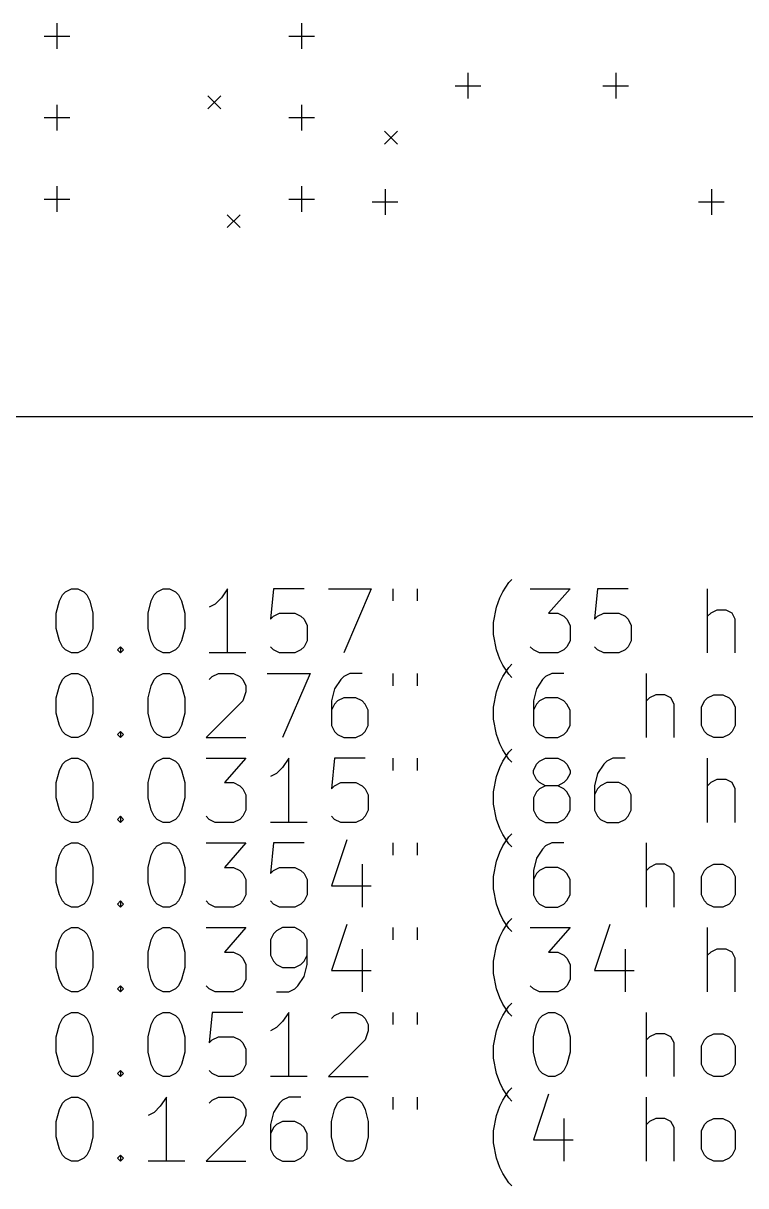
# Model space of a CAD drawing. Extents: x 97.8 to 188.5, y -142 to -67.4.
# Drawn here: x 120.35 to 142.85, y -141.96 to -105.73 of the extents above; entities that cross this region are included whole.
import ezdxf

# ---------------------------------------------------------------- set-up
doc = ezdxf.new("R2010")
doc.units = 0
doc.layers.add('BLACK', color=7, linetype='CONTINUOUS')

msp = doc.modelspace()

# ---------------------------------------------------------------- linework, layer by layer
at = {"layer": 'BLACK', "linetype": 'CONTINUOUS'}
for p, q in [((121.4, -105.735), (121.4, -106.535)), ((129.02, -105.735), (129.02, -106.535)), ((121, -106.135), (121.8, -106.135)), ((128.62, -106.135), (129.42, -106.135)), ((134.2, -107.28), (134.2, -108.08)), ((138.8, -107.28), (138.8, -108.08)), ((133.8, -107.68), (134.6, -107.68)), ((138.4, -107.68), (139.2, -107.68)), ((121.4, -108.275), (121.4, -109.075)), ((126.1, -108), (126.5, -108.4)), ((126.5, -108), (126.1, -108.4)), ((129.02, -108.275), (129.02, -109.075)), ((121, -108.675), (121.8, -108.675)), ((128.62, -108.675), (129.42, -108.675)), ((131.6, -109.1), (132, -109.5)), ((132, -109.1), (131.6, -109.5)), ((121.4, -110.815), (121.4, -111.615)), ((129.02, -110.815), (129.02, -111.615)), ((131.62, -110.9), (131.62, -111.7)), ((141.78, -110.9), (141.78, -111.7)), ((121, -111.215), (121.8, -111.215)), ((128.62, -111.215), (129.42, -111.215)), ((131.22, -111.3), (132.02, -111.3)), ((141.38, -111.3), (142.18, -111.3)), ((126.7, -111.7), (127.1, -112.1)), ((127.1, -111.7), (126.7, -112.1)), ((185.5, -118), (102.9, -118)), ((135.474, -123.164), (135.569, -123.069)), ((121.569, -123.545), (121.664, -123.45)), ((121.664, -123.45), (121.855, -123.355)), ((121.855, -123.355), (122.045, -123.355)), ((122.045, -123.355), (122.236, -123.45)), ((122.236, -123.45), (122.331, -123.545)), ((124.426, -123.545), (124.521, -123.45)), ((124.521, -123.45), (124.712, -123.355)), ((124.712, -123.355), (124.902, -123.355)), ((124.902, -123.355), (125.093, -123.45)), ((125.093, -123.45), (125.188, -123.545)), ((126.712, -123.355), (126.521, -123.64)), ((126.712, -125.355), (126.712, -123.355)), ((128.14, -123.355), (128.045, -124.307)), ((129.093, -123.355), (128.14, -123.355)), ((129.855, -123.355), (131.188, -123.355)), ((131.188, -123.355), (130.331, -125.355)), ((131.855, -123.355), (131.855, -123.736)), ((132.617, -123.355), (132.617, -123.736)), ((135.188, -123.64), (135.283, -123.45)), ((135.283, -123.45), (135.474, -123.164)), ((136.14, -123.355), (137.379, -123.355)), ((137.379, -123.355), (136.712, -124.117)), ((138.236, -123.355), (138.14, -124.307)), ((139.188, -123.355), (138.236, -123.355)), ((141.664, -125.355), (141.664, -123.355)), ((121.379, -124.117), (121.474, -123.736)), ((121.474, -123.736), (121.569, -123.545)), ((122.331, -123.545), (122.426, -123.736)), ((122.426, -123.736), (122.521, -124.117)), ((124.236, -124.117), (124.331, -123.736)), ((124.331, -123.736), (124.426, -123.545)), ((125.188, -123.545), (125.283, -123.736)), ((125.283, -123.736), (125.379, -124.117)), ((126.331, -123.831), (126.14, -123.926)), ((126.521, -123.64), (126.331, -123.831)), ((135.093, -123.926), (135.188, -123.64)), ((121.379, -124.593), (121.379, -124.117)), ((122.521, -124.117), (122.521, -124.593)), ((124.236, -124.593), (124.236, -124.117)), ((125.379, -124.117), (125.379, -124.593)), ((128.045, -124.307), (128.14, -124.212)), ((128.14, -124.212), (128.331, -124.117)), ((128.331, -124.117), (128.807, -124.117)), ((128.807, -124.117), (128.998, -124.212)), ((128.998, -124.212), (129.093, -124.307)), ((134.998, -124.402), (135.093, -123.926)), ((136.712, -124.117), (136.998, -124.117)), ((136.998, -124.117), (137.188, -124.212)), ((137.188, -124.212), (137.283, -124.307)), ((138.14, -124.307), (138.236, -124.212)), ((138.236, -124.212), (138.426, -124.117)), ((138.426, -124.117), (138.902, -124.117)), ((138.902, -124.117), (139.093, -124.212)), ((139.093, -124.212), (139.188, -124.307)), ((141.76, -124.117), (141.664, -124.212)), ((141.95, -124.021), (141.76, -124.117)), ((142.236, -124.021), (141.95, -124.021)), ((142.426, -124.117), (142.236, -124.021)), ((142.521, -124.307), (142.426, -124.117)), ((121.474, -124.974), (121.379, -124.593)), ((122.521, -124.593), (122.426, -124.974)), ((124.331, -124.974), (124.236, -124.593)), ((125.379, -124.593), (125.283, -124.974)), ((129.093, -124.307), (129.188, -124.498)), ((129.188, -124.498), (129.188, -124.974)), ((134.998, -124.783), (134.998, -124.402)), ((137.283, -124.307), (137.379, -124.498)), ((137.379, -124.498), (137.379, -124.974)), ((139.188, -124.307), (139.283, -124.498)), ((139.283, -124.498), (139.283, -124.974)), ((142.521, -125.355), (142.521, -124.307)), ((135.093, -125.26), (134.998, -124.783)), ((121.569, -125.164), (121.474, -124.974)), ((121.664, -125.26), (121.569, -125.164)), ((121.855, -125.355), (121.664, -125.26)), ((122.236, -125.26), (122.045, -125.355)), ((122.331, -125.164), (122.236, -125.26)), ((122.426, -124.974), (122.331, -125.164)), ((123.283, -125.26), (123.379, -125.164)), ((123.379, -125.355), (123.283, -125.26)), ((123.379, -125.164), (123.474, -125.26)), ((123.379, -125.164), (123.379, -125.355)), ((123.474, -125.26), (123.379, -125.355)), ((124.426, -125.164), (124.331, -124.974)), ((124.521, -125.26), (124.426, -125.164)), ((124.712, -125.355), (124.521, -125.26)), ((125.093, -125.26), (124.902, -125.355)), ((125.188, -125.164), (125.093, -125.26)), ((125.283, -124.974), (125.188, -125.164)), ((128.14, -125.26), (128.045, -125.164)), ((128.331, -125.355), (128.14, -125.26)), ((128.998, -125.26), (128.807, -125.355)), ((129.093, -125.164), (128.998, -125.26)), ((129.188, -124.974), (129.093, -125.164)), ((135.188, -125.545), (135.093, -125.26)), ((136.236, -125.26), (136.14, -125.164)), ((136.426, -125.355), (136.236, -125.26)), ((137.188, -125.26), (136.998, -125.355)), ((137.283, -125.164), (137.188, -125.26)), ((137.379, -124.974), (137.283, -125.164)), ((138.236, -125.26), (138.14, -125.164)), ((138.426, -125.355), (138.236, -125.26)), ((139.093, -125.26), (138.902, -125.355)), ((139.188, -125.164), (139.093, -125.26)), ((139.283, -124.974), (139.188, -125.164)), ((122.045, -125.355), (121.855, -125.355)), ((124.902, -125.355), (124.712, -125.355)), ((127.283, -125.355), (126.14, -125.355)), ((128.807, -125.355), (128.331, -125.355)), ((135.283, -125.736), (135.188, -125.545)), ((136.998, -125.355), (136.426, -125.355)), ((138.902, -125.355), (138.426, -125.355)), ((121.664, -126.09), (121.855, -125.995)), ((121.855, -125.995), (122.045, -125.995)), ((122.045, -125.995), (122.236, -126.09)), ((124.521, -126.09), (124.712, -125.995)), ((124.712, -125.995), (124.902, -125.995)), ((124.902, -125.995), (125.093, -126.09)), ((126.236, -126.09), (126.426, -125.995)), ((126.426, -125.995), (126.902, -125.995)), ((126.902, -125.995), (127.093, -126.09)), ((127.95, -125.995), (129.283, -125.995)), ((129.283, -125.995), (128.426, -127.995)), ((130.521, -125.995), (130.331, -126.09)), ((130.902, -125.995), (130.521, -125.995)), ((131.855, -125.995), (131.855, -126.376)), ((132.617, -125.995), (132.617, -126.376)), ((135.474, -126.021), (135.283, -125.736)), ((135.283, -126.09), (135.474, -125.804)), ((135.474, -125.804), (135.569, -125.709)), ((135.569, -126.117), (135.474, -126.021)), ((136.807, -125.995), (136.617, -126.09)), ((137.188, -125.995), (136.807, -125.995)), ((139.76, -127.995), (139.76, -125.995)), ((121.379, -126.757), (121.474, -126.376)), ((121.474, -126.376), (121.569, -126.185)), ((121.569, -126.185), (121.664, -126.09)), ((122.236, -126.09), (122.331, -126.185)), ((122.331, -126.185), (122.426, -126.376)), ((122.426, -126.376), (122.521, -126.757)), ((124.236, -126.757), (124.331, -126.376)), ((124.331, -126.376), (124.426, -126.185)), ((124.426, -126.185), (124.521, -126.09)), ((125.093, -126.09), (125.188, -126.185)), ((125.188, -126.185), (125.283, -126.376)), ((125.283, -126.376), (125.379, -126.757)), ((126.14, -126.185), (126.236, -126.09)), ((127.093, -126.09), (127.188, -126.185)), ((127.188, -126.185), (127.283, -126.376)), ((127.283, -126.376), (127.283, -126.566)), ((130.236, -126.185), (130.045, -126.471)), ((130.331, -126.09), (130.236, -126.185)), ((135.093, -126.566), (135.188, -126.28)), ((135.188, -126.28), (135.283, -126.09)), ((136.521, -126.185), (136.331, -126.471)), ((136.617, -126.09), (136.521, -126.185)), ((121.379, -127.233), (121.379, -126.757)), ((122.521, -126.757), (122.521, -127.233)), ((124.236, -127.233), (124.236, -126.757)), ((125.379, -126.757), (125.379, -127.233)), ((127.283, -126.566), (127.188, -126.852)), ((130.045, -126.471), (129.95, -126.852)), ((130.331, -126.757), (130.14, -126.852)), ((130.712, -126.757), (130.331, -126.757)), ((130.902, -126.852), (130.712, -126.757)), ((134.998, -127.042), (135.093, -126.566)), ((136.331, -126.471), (136.236, -126.852)), ((136.617, -126.757), (136.426, -126.852)), ((136.998, -126.757), (136.617, -126.757)), ((137.188, -126.852), (136.998, -126.757)), ((139.855, -126.757), (139.76, -126.852)), ((140.045, -126.661), (139.855, -126.757)), ((140.331, -126.661), (140.045, -126.661)), ((140.521, -126.757), (140.331, -126.661)), ((140.617, -126.947), (140.521, -126.757)), ((141.569, -126.852), (141.664, -126.757)), ((141.664, -126.757), (141.855, -126.661)), ((141.855, -126.661), (142.14, -126.661)), ((142.14, -126.661), (142.331, -126.757)), ((142.331, -126.757), (142.426, -126.852)), ((127.188, -126.852), (126.045, -127.995)), ((129.95, -126.852), (129.95, -127.614)), ((130.045, -126.947), (129.95, -127.138)), ((130.14, -126.852), (130.045, -126.947)), ((130.998, -126.947), (130.902, -126.852)), ((131.093, -127.138), (130.998, -126.947)), ((131.093, -127.614), (131.093, -127.138)), ((134.998, -127.423), (134.998, -127.042)), ((136.236, -126.852), (136.236, -127.614)), ((136.331, -126.947), (136.236, -127.138)), ((136.426, -126.852), (136.331, -126.947)), ((137.283, -126.947), (137.188, -126.852)), ((137.379, -127.138), (137.283, -126.947)), ((137.379, -127.614), (137.379, -127.138)), ((140.617, -127.995), (140.617, -126.947)), ((141.474, -127.042), (141.569, -126.852)), ((141.474, -127.614), (141.474, -127.042)), ((142.426, -126.852), (142.521, -127.042)), ((142.521, -127.042), (142.521, -127.614)), ((121.474, -127.614), (121.379, -127.233)), ((122.521, -127.233), (122.426, -127.614)), ((124.331, -127.614), (124.236, -127.233)), ((125.379, -127.233), (125.283, -127.614)), ((135.093, -127.9), (134.998, -127.423)), ((121.569, -127.804), (121.474, -127.614)), ((121.664, -127.9), (121.569, -127.804)), ((122.331, -127.804), (122.236, -127.9)), ((122.426, -127.614), (122.331, -127.804)), ((123.283, -127.9), (123.379, -127.804)), ((123.379, -127.804), (123.474, -127.9)), ((123.379, -127.804), (123.379, -127.995)), ((124.426, -127.804), (124.331, -127.614)), ((124.521, -127.9), (124.426, -127.804)), ((125.188, -127.804), (125.093, -127.9)), ((125.283, -127.614), (125.188, -127.804)), ((129.95, -127.614), (130.045, -127.804)), ((130.045, -127.804), (130.14, -127.9)), ((130.902, -127.9), (130.998, -127.804)), ((130.998, -127.804), (131.093, -127.614)), ((136.236, -127.614), (136.331, -127.804)), ((136.331, -127.804), (136.426, -127.9)), ((137.188, -127.9), (137.283, -127.804)), ((137.283, -127.804), (137.379, -127.614)), ((141.569, -127.804), (141.474, -127.614)), ((141.664, -127.9), (141.569, -127.804)), ((142.426, -127.804), (142.331, -127.9)), ((142.521, -127.614), (142.426, -127.804)), ((121.855, -127.995), (121.664, -127.9)), ((122.045, -127.995), (121.855, -127.995)), ((122.236, -127.9), (122.045, -127.995)), ((123.379, -127.995), (123.283, -127.9)), ((123.474, -127.9), (123.379, -127.995)), ((124.712, -127.995), (124.521, -127.9)), ((124.902, -127.995), (124.712, -127.995)), ((125.093, -127.9), (124.902, -127.995)), ((126.045, -127.995), (127.283, -127.995)), ((130.14, -127.9), (130.331, -127.995)), ((130.331, -127.995), (130.712, -127.995)), ((130.712, -127.995), (130.902, -127.9)), ((135.188, -128.185), (135.093, -127.9)), ((135.283, -128.376), (135.188, -128.185)), ((136.426, -127.9), (136.617, -127.995)), ((136.617, -127.995), (136.998, -127.995)), ((136.998, -127.995), (137.188, -127.9)), ((141.855, -127.995), (141.664, -127.9)), ((142.14, -127.995), (141.855, -127.995)), ((142.331, -127.9), (142.14, -127.995)), ((135.474, -128.661), (135.283, -128.376)), ((135.283, -128.73), (135.474, -128.444)), ((135.474, -128.444), (135.569, -128.349)), ((121.474, -129.016), (121.569, -128.825)), ((121.569, -128.825), (121.664, -128.73)), ((121.664, -128.73), (121.855, -128.635)), ((121.855, -128.635), (122.045, -128.635)), ((122.045, -128.635), (122.236, -128.73)), ((122.236, -128.73), (122.331, -128.825)), ((122.331, -128.825), (122.426, -129.016)), ((124.331, -129.016), (124.426, -128.825)), ((124.426, -128.825), (124.521, -128.73)), ((124.521, -128.73), (124.712, -128.635)), ((124.712, -128.635), (124.902, -128.635)), ((124.902, -128.635), (125.093, -128.73)), ((125.093, -128.73), (125.188, -128.825)), ((125.188, -128.825), (125.283, -129.016)), ((126.045, -128.635), (127.283, -128.635)), ((127.283, -128.635), (126.617, -129.397)), ((128.426, -128.92), (128.236, -129.111)), ((128.617, -128.635), (128.426, -128.92)), ((128.617, -130.635), (128.617, -128.635)), ((130.045, -128.635), (129.95, -129.587)), ((130.998, -128.635), (130.045, -128.635)), ((131.855, -128.635), (131.855, -129.016)), ((132.617, -128.635), (132.617, -129.016)), ((135.093, -129.206), (135.188, -128.92)), ((135.188, -128.92), (135.283, -128.73)), ((135.569, -128.757), (135.474, -128.661)), ((136.236, -129.016), (136.331, -128.825)), ((136.331, -128.825), (136.426, -128.73)), ((136.426, -128.73), (136.617, -128.635)), ((136.617, -128.635), (136.998, -128.635)), ((136.998, -128.635), (137.188, -128.73)), ((137.188, -128.73), (137.283, -128.825)), ((137.283, -128.825), (137.379, -129.016)), ((138.426, -128.825), (138.236, -129.111)), ((138.521, -128.73), (138.426, -128.825)), ((138.712, -128.635), (138.521, -128.73)), ((139.093, -128.635), (138.712, -128.635)), ((141.664, -130.635), (141.664, -128.635)), ((121.379, -129.397), (121.474, -129.016)), ((122.426, -129.016), (122.521, -129.397)), ((124.236, -129.397), (124.331, -129.016)), ((125.283, -129.016), (125.379, -129.397)), ((128.236, -129.111), (128.045, -129.206)), ((134.998, -129.682), (135.093, -129.206)), ((136.236, -129.111), (136.236, -129.016)), ((136.331, -129.301), (136.236, -129.111)), ((136.426, -129.397), (136.331, -129.301)), ((137.283, -129.301), (137.188, -129.397)), ((137.379, -129.111), (137.283, -129.301)), ((137.379, -129.016), (137.379, -129.111)), ((138.236, -129.111), (138.14, -129.492)), ((141.95, -129.301), (141.76, -129.397)), ((142.236, -129.301), (141.95, -129.301)), ((142.426, -129.397), (142.236, -129.301)), ((121.379, -129.873), (121.379, -129.397)), ((122.521, -129.397), (122.521, -129.873)), ((124.236, -129.873), (124.236, -129.397)), ((125.379, -129.397), (125.379, -129.873)), ((126.617, -129.397), (126.902, -129.397)), ((126.902, -129.397), (127.093, -129.492)), ((127.093, -129.492), (127.188, -129.587)), ((127.188, -129.587), (127.283, -129.778)), ((129.95, -129.587), (130.045, -129.492)), ((130.045, -129.492), (130.236, -129.397)), ((130.236, -129.397), (130.712, -129.397)), ((130.712, -129.397), (130.902, -129.492)), ((130.902, -129.492), (130.998, -129.587)), ((130.998, -129.587), (131.093, -129.778)), ((136.426, -129.587), (136.331, -129.682)), ((136.617, -129.492), (136.426, -129.397)), ((136.617, -129.492), (136.426, -129.587)), ((136.998, -129.492), (136.617, -129.492)), ((137.188, -129.397), (136.998, -129.492)), ((137.188, -129.587), (136.998, -129.492)), ((137.283, -129.682), (137.188, -129.587)), ((138.14, -129.492), (138.14, -130.254)), ((138.236, -129.587), (138.14, -129.778)), ((138.331, -129.492), (138.236, -129.587)), ((138.521, -129.397), (138.331, -129.492)), ((138.902, -129.397), (138.521, -129.397)), ((139.093, -129.492), (138.902, -129.397)), ((139.188, -129.587), (139.093, -129.492)), ((139.283, -129.778), (139.188, -129.587)), ((141.76, -129.397), (141.664, -129.492)), ((142.521, -129.587), (142.426, -129.397)), ((142.521, -130.635), (142.521, -129.587)), ((121.474, -130.254), (121.379, -129.873)), ((122.521, -129.873), (122.426, -130.254)), ((124.331, -130.254), (124.236, -129.873)), ((125.379, -129.873), (125.283, -130.254)), ((127.283, -129.778), (127.283, -130.254)), ((131.093, -129.778), (131.093, -130.254)), ((134.998, -130.063), (134.998, -129.682)), ((136.331, -129.682), (136.236, -129.873)), ((136.236, -129.873), (136.236, -130.254)), ((137.379, -129.873), (137.283, -129.682)), ((137.379, -130.254), (137.379, -129.873)), ((139.283, -130.254), (139.283, -129.778)), ((121.569, -130.444), (121.474, -130.254)), ((122.426, -130.254), (122.331, -130.444)), ((124.426, -130.444), (124.331, -130.254)), ((125.283, -130.254), (125.188, -130.444)), ((127.283, -130.254), (127.188, -130.444)), ((131.093, -130.254), (130.998, -130.444)), ((135.093, -130.54), (134.998, -130.063)), ((136.236, -130.254), (136.331, -130.444)), ((137.283, -130.444), (137.379, -130.254)), ((138.14, -130.254), (138.236, -130.444)), ((139.188, -130.444), (139.283, -130.254)), ((121.664, -130.54), (121.569, -130.444)), ((121.855, -130.635), (121.664, -130.54)), ((122.045, -130.635), (121.855, -130.635)), ((122.236, -130.54), (122.045, -130.635)), ((122.331, -130.444), (122.236, -130.54)), ((123.283, -130.54), (123.379, -130.444)), ((123.379, -130.635), (123.283, -130.54)), ((123.379, -130.444), (123.474, -130.54)), ((123.379, -130.444), (123.379, -130.635)), ((123.474, -130.54), (123.379, -130.635)), ((124.521, -130.54), (124.426, -130.444)), ((124.712, -130.635), (124.521, -130.54)), ((124.902, -130.635), (124.712, -130.635)), ((125.093, -130.54), (124.902, -130.635)), ((125.188, -130.444), (125.093, -130.54)), ((126.14, -130.54), (126.045, -130.444)), ((126.331, -130.635), (126.14, -130.54)), ((126.902, -130.635), (126.331, -130.635)), ((127.093, -130.54), (126.902, -130.635)), ((127.188, -130.444), (127.093, -130.54)), ((129.188, -130.635), (128.045, -130.635)), ((130.045, -130.54), (129.95, -130.444)), ((130.236, -130.635), (130.045, -130.54)), ((130.712, -130.635), (130.236, -130.635)), ((130.902, -130.54), (130.712, -130.635)), ((130.998, -130.444), (130.902, -130.54)), ((135.188, -130.825), (135.093, -130.54)), ((136.331, -130.444), (136.426, -130.54)), ((136.426, -130.54), (136.617, -130.635)), ((136.617, -130.635), (136.998, -130.635)), ((136.998, -130.635), (137.188, -130.54)), ((137.188, -130.54), (137.283, -130.444)), ((138.236, -130.444), (138.331, -130.54)), ((138.331, -130.54), (138.521, -130.635)), ((138.521, -130.635), (138.902, -130.635)), ((138.902, -130.635), (139.093, -130.54)), ((139.093, -130.54), (139.188, -130.444)), ((135.283, -131.016), (135.188, -130.825)), ((135.474, -131.301), (135.283, -131.016)), ((135.283, -131.37), (135.474, -131.084)), ((135.474, -131.084), (135.569, -130.989)), ((121.474, -131.656), (121.569, -131.465)), ((121.569, -131.465), (121.664, -131.37)), ((121.664, -131.37), (121.855, -131.275)), ((121.855, -131.275), (122.045, -131.275)), ((122.045, -131.275), (122.236, -131.37)), ((122.236, -131.37), (122.331, -131.465)), ((122.331, -131.465), (122.426, -131.656)), ((124.331, -131.656), (124.426, -131.465)), ((124.426, -131.465), (124.521, -131.37)), ((124.521, -131.37), (124.712, -131.275)), ((124.712, -131.275), (124.902, -131.275)), ((124.902, -131.275), (125.093, -131.37)), ((125.093, -131.37), (125.188, -131.465)), ((125.188, -131.465), (125.283, -131.656)), ((126.045, -131.275), (127.283, -131.275)), ((127.283, -131.275), (126.617, -132.037)), ((128.14, -131.275), (128.045, -132.227)), ((129.093, -131.275), (128.14, -131.275)), ((130.426, -131.18), (129.95, -132.608)), ((131.855, -131.275), (131.855, -131.656)), ((132.617, -131.275), (132.617, -131.656)), ((135.188, -131.56), (135.283, -131.37)), ((135.569, -131.397), (135.474, -131.301)), ((136.521, -131.465), (136.331, -131.751)), ((136.617, -131.37), (136.521, -131.465)), ((136.807, -131.275), (136.617, -131.37)), ((137.188, -131.275), (136.807, -131.275)), ((139.76, -133.275), (139.76, -131.275)), ((121.379, -132.037), (121.474, -131.656)), ((122.426, -131.656), (122.521, -132.037)), ((124.236, -132.037), (124.331, -131.656)), ((125.283, -131.656), (125.379, -132.037)), ((134.998, -132.322), (135.093, -131.846)), ((135.093, -131.846), (135.188, -131.56)), ((136.331, -131.751), (136.236, -132.132)), ((121.379, -132.513), (121.379, -132.037)), ((122.521, -132.037), (122.521, -132.513)), ((124.236, -132.513), (124.236, -132.037)), ((125.379, -132.037), (125.379, -132.513)), ((126.617, -132.037), (126.902, -132.037)), ((126.902, -132.037), (127.093, -132.132)), ((127.093, -132.132), (127.188, -132.227)), ((128.045, -132.227), (128.14, -132.132)), ((128.14, -132.132), (128.331, -132.037)), ((128.331, -132.037), (128.807, -132.037)), ((128.807, -132.037), (128.998, -132.132)), ((128.998, -132.132), (129.093, -132.227)), ((130.902, -131.941), (130.902, -133.275)), ((136.236, -132.132), (136.236, -132.894)), ((136.426, -132.132), (136.331, -132.227)), ((136.617, -132.037), (136.426, -132.132)), ((136.998, -132.037), (136.617, -132.037)), ((137.188, -132.132), (136.998, -132.037)), ((137.283, -132.227), (137.188, -132.132)), ((139.855, -132.037), (139.76, -132.132)), ((140.045, -131.941), (139.855, -132.037)), ((140.331, -131.941), (140.045, -131.941)), ((140.521, -132.037), (140.331, -131.941)), ((140.617, -132.227), (140.521, -132.037)), ((141.474, -132.322), (141.569, -132.132)), ((141.569, -132.132), (141.664, -132.037)), ((141.664, -132.037), (141.855, -131.941)), ((141.855, -131.941), (142.14, -131.941)), ((142.14, -131.941), (142.331, -132.037)), ((142.331, -132.037), (142.426, -132.132)), ((142.426, -132.132), (142.521, -132.322)), ((121.474, -132.894), (121.379, -132.513)), ((122.521, -132.513), (122.426, -132.894)), ((124.331, -132.894), (124.236, -132.513)), ((125.379, -132.513), (125.283, -132.894)), ((127.188, -132.227), (127.283, -132.418)), ((127.283, -132.418), (127.283, -132.894)), ((129.093, -132.227), (129.188, -132.418)), ((129.188, -132.418), (129.188, -132.894)), ((134.998, -132.703), (134.998, -132.322)), ((136.331, -132.227), (136.236, -132.418)), ((137.379, -132.418), (137.283, -132.227)), ((137.379, -132.894), (137.379, -132.418)), ((140.617, -133.275), (140.617, -132.227)), ((141.474, -132.894), (141.474, -132.322)), ((142.521, -132.322), (142.521, -132.894)), ((121.569, -133.084), (121.474, -132.894)), ((122.426, -132.894), (122.331, -133.084)), ((124.426, -133.084), (124.331, -132.894)), ((125.283, -132.894), (125.188, -133.084)), ((127.283, -132.894), (127.188, -133.084)), ((129.188, -132.894), (129.093, -133.084)), ((129.95, -132.608), (131.188, -132.608)), ((135.093, -133.18), (134.998, -132.703)), ((136.236, -132.894), (136.331, -133.084)), ((137.283, -133.084), (137.379, -132.894)), ((141.569, -133.084), (141.474, -132.894)), ((142.521, -132.894), (142.426, -133.084)), ((121.664, -133.18), (121.569, -133.084)), ((121.855, -133.275), (121.664, -133.18)), ((122.045, -133.275), (121.855, -133.275)), ((122.236, -133.18), (122.045, -133.275)), ((122.331, -133.084), (122.236, -133.18)), ((123.283, -133.18), (123.379, -133.084)), ((123.379, -133.275), (123.283, -133.18)), ((123.379, -133.084), (123.474, -133.18)), ((123.379, -133.084), (123.379, -133.275)), ((123.474, -133.18), (123.379, -133.275)), ((124.521, -133.18), (124.426, -133.084)), ((124.712, -133.275), (124.521, -133.18)), ((124.902, -133.275), (124.712, -133.275)), ((125.093, -133.18), (124.902, -133.275)), ((125.188, -133.084), (125.093, -133.18)), ((126.14, -133.18), (126.045, -133.084)), ((126.331, -133.275), (126.14, -133.18)), ((126.902, -133.275), (126.331, -133.275)), ((127.093, -133.18), (126.902, -133.275)), ((127.188, -133.084), (127.093, -133.18)), ((128.14, -133.18), (128.045, -133.084)), ((128.331, -133.275), (128.14, -133.18)), ((128.807, -133.275), (128.331, -133.275)), ((128.998, -133.18), (128.807, -133.275)), ((129.093, -133.084), (128.998, -133.18)), ((135.188, -133.465), (135.093, -133.18)), ((136.331, -133.084), (136.426, -133.18)), ((136.426, -133.18), (136.617, -133.275)), ((136.617, -133.275), (136.998, -133.275)), ((136.998, -133.275), (137.188, -133.18)), ((137.188, -133.18), (137.283, -133.084)), ((141.664, -133.18), (141.569, -133.084)), ((141.855, -133.275), (141.664, -133.18)), ((142.14, -133.275), (141.855, -133.275)), ((142.331, -133.18), (142.14, -133.275)), ((142.426, -133.084), (142.331, -133.18)), ((135.283, -133.656), (135.188, -133.465)), ((135.474, -133.941), (135.283, -133.656)), ((135.474, -133.724), (135.569, -133.629)), ((121.569, -134.105), (121.664, -134.01)), ((121.664, -134.01), (121.855, -133.915)), ((121.855, -133.915), (122.045, -133.915)), ((122.045, -133.915), (122.236, -134.01)), ((122.236, -134.01), (122.331, -134.105)), ((124.426, -134.105), (124.521, -134.01)), ((124.521, -134.01), (124.712, -133.915)), ((124.712, -133.915), (124.902, -133.915)), ((124.902, -133.915), (125.093, -134.01)), ((125.093, -134.01), (125.188, -134.105)), ((126.045, -133.915), (127.283, -133.915)), ((127.283, -133.915), (126.617, -134.677)), ((128.236, -134.01), (128.14, -134.105)), ((128.426, -133.915), (128.236, -134.01)), ((128.807, -133.915), (128.426, -133.915)), ((128.998, -134.01), (128.807, -133.915)), ((129.093, -134.105), (128.998, -134.01)), ((130.426, -133.82), (129.95, -135.248)), ((131.855, -133.915), (131.855, -134.296)), ((132.617, -133.915), (132.617, -134.296)), ((135.188, -134.2), (135.283, -134.01)), ((135.283, -134.01), (135.474, -133.724)), ((135.569, -134.037), (135.474, -133.941)), ((136.14, -133.915), (137.379, -133.915)), ((137.379, -133.915), (136.712, -134.677)), ((138.617, -133.82), (138.14, -135.248)), ((141.664, -135.915), (141.664, -133.915)), ((121.379, -134.677), (121.474, -134.296)), ((121.474, -134.296), (121.569, -134.105)), ((122.331, -134.105), (122.426, -134.296)), ((122.426, -134.296), (122.521, -134.677)), ((124.236, -134.677), (124.331, -134.296)), ((124.331, -134.296), (124.426, -134.105)), ((125.188, -134.105), (125.283, -134.296)), ((125.283, -134.296), (125.379, -134.677)), ((128.14, -134.105), (128.045, -134.296)), ((128.045, -134.296), (128.045, -134.772)), ((129.188, -134.296), (129.093, -134.105)), ((129.188, -135.058), (129.188, -134.296)), ((135.093, -134.486), (135.188, -134.2)), ((121.379, -135.153), (121.379, -134.677)), ((122.521, -134.677), (122.521, -135.153)), ((124.236, -135.153), (124.236, -134.677)), ((125.379, -134.677), (125.379, -135.153)), ((126.617, -134.677), (126.902, -134.677)), ((126.902, -134.677), (127.093, -134.772)), ((130.902, -134.581), (130.902, -135.915)), ((134.998, -134.962), (135.093, -134.486)), ((136.712, -134.677), (136.998, -134.677)), ((136.998, -134.677), (137.188, -134.772)), ((139.093, -134.581), (139.093, -135.915)), ((141.76, -134.677), (141.664, -134.772)), ((141.95, -134.581), (141.76, -134.677)), ((142.236, -134.581), (141.95, -134.581)), ((142.426, -134.677), (142.236, -134.581)), ((142.521, -134.867), (142.426, -134.677)), ((127.093, -134.772), (127.188, -134.867)), ((127.188, -134.867), (127.283, -135.058)), ((127.283, -135.058), (127.283, -135.534)), ((128.045, -134.772), (128.14, -134.962)), ((128.14, -134.962), (128.236, -135.058)), ((128.236, -135.058), (128.426, -135.153)), ((128.807, -135.153), (128.998, -135.058)), ((128.998, -135.058), (129.093, -134.962)), ((129.093, -134.962), (129.188, -134.772)), ((129.093, -135.439), (129.188, -135.058)), ((134.998, -135.343), (134.998, -134.962)), ((137.188, -134.772), (137.283, -134.867)), ((137.283, -134.867), (137.379, -135.058)), ((137.379, -135.058), (137.379, -135.534)), ((142.521, -135.915), (142.521, -134.867)), ((121.474, -135.534), (121.379, -135.153)), ((122.521, -135.153), (122.426, -135.534)), ((124.331, -135.534), (124.236, -135.153)), ((125.379, -135.153), (125.283, -135.534)), ((128.426, -135.153), (128.807, -135.153)), ((128.902, -135.724), (129.093, -135.439)), ((129.95, -135.248), (131.188, -135.248)), ((135.093, -135.82), (134.998, -135.343)), ((138.14, -135.248), (139.379, -135.248)), ((121.569, -135.724), (121.474, -135.534)), ((121.664, -135.82), (121.569, -135.724)), ((121.855, -135.915), (121.664, -135.82)), ((122.236, -135.82), (122.045, -135.915)), ((122.331, -135.724), (122.236, -135.82)), ((122.426, -135.534), (122.331, -135.724)), ((123.283, -135.82), (123.379, -135.724)), ((123.379, -135.915), (123.283, -135.82)), ((123.379, -135.724), (123.474, -135.82)), ((123.379, -135.724), (123.379, -135.915)), ((123.474, -135.82), (123.379, -135.915)), ((124.426, -135.724), (124.331, -135.534)), ((124.521, -135.82), (124.426, -135.724)), ((124.712, -135.915), (124.521, -135.82)), ((125.093, -135.82), (124.902, -135.915)), ((125.188, -135.724), (125.093, -135.82)), ((125.283, -135.534), (125.188, -135.724)), ((126.14, -135.82), (126.045, -135.724)), ((126.331, -135.915), (126.14, -135.82)), ((127.093, -135.82), (126.902, -135.915)), ((127.188, -135.724), (127.093, -135.82)), ((127.283, -135.534), (127.188, -135.724)), ((128.617, -135.915), (128.807, -135.82)), ((128.807, -135.82), (128.902, -135.724)), ((135.188, -136.105), (135.093, -135.82)), ((136.236, -135.82), (136.14, -135.724)), ((136.426, -135.915), (136.236, -135.82)), ((137.188, -135.82), (136.998, -135.915)), ((137.283, -135.724), (137.188, -135.82)), ((137.379, -135.534), (137.283, -135.724)), ((122.045, -135.915), (121.855, -135.915)), ((124.902, -135.915), (124.712, -135.915)), ((126.902, -135.915), (126.331, -135.915)), ((128.236, -135.915), (128.617, -135.915)), ((135.283, -136.296), (135.188, -136.105)), ((136.998, -135.915), (136.426, -135.915)), ((121.664, -136.65), (121.855, -136.555)), ((121.855, -136.555), (122.045, -136.555)), ((122.045, -136.555), (122.236, -136.65)), ((124.521, -136.65), (124.712, -136.555)), ((124.712, -136.555), (124.902, -136.555)), ((124.902, -136.555), (125.093, -136.65)), ((126.236, -136.555), (126.14, -137.507)), ((127.188, -136.555), (126.236, -136.555)), ((128.617, -136.555), (128.426, -136.84)), ((128.617, -138.555), (128.617, -136.555)), ((130.045, -136.65), (130.236, -136.555)), ((130.236, -136.555), (130.712, -136.555)), ((130.712, -136.555), (130.902, -136.65)), ((131.855, -136.555), (131.855, -136.936)), ((132.617, -136.555), (132.617, -136.936)), ((135.474, -136.581), (135.283, -136.296)), ((135.283, -136.65), (135.474, -136.364)), ((135.474, -136.364), (135.569, -136.269)), ((136.521, -136.65), (136.712, -136.555)), ((136.712, -136.555), (136.902, -136.555)), ((136.902, -136.555), (137.093, -136.65)), ((139.76, -138.555), (139.76, -136.555)), ((121.474, -136.936), (121.569, -136.745)), ((121.569, -136.745), (121.664, -136.65)), ((122.236, -136.65), (122.331, -136.745)), ((122.331, -136.745), (122.426, -136.936)), ((124.331, -136.936), (124.426, -136.745)), ((124.426, -136.745), (124.521, -136.65)), ((125.093, -136.65), (125.188, -136.745)), ((125.188, -136.745), (125.283, -136.936)), ((128.426, -136.84), (128.236, -137.031)), ((129.95, -136.745), (130.045, -136.65)), ((130.902, -136.65), (130.998, -136.745)), ((130.998, -136.745), (131.093, -136.936)), ((135.093, -137.126), (135.188, -136.84)), ((135.188, -136.84), (135.283, -136.65)), ((135.569, -136.677), (135.474, -136.581)), ((136.331, -136.936), (136.426, -136.745)), ((136.426, -136.745), (136.521, -136.65)), ((137.093, -136.65), (137.188, -136.745)), ((137.188, -136.745), (137.283, -136.936)), ((121.379, -137.317), (121.474, -136.936)), ((122.426, -136.936), (122.521, -137.317)), ((124.236, -137.317), (124.331, -136.936)), ((125.283, -136.936), (125.379, -137.317)), ((128.236, -137.031), (128.045, -137.126)), ((131.093, -137.126), (130.998, -137.412)), ((131.093, -136.936), (131.093, -137.126)), ((134.998, -137.602), (135.093, -137.126)), ((136.236, -137.317), (136.331, -136.936)), ((137.283, -136.936), (137.379, -137.317)), ((140.045, -137.221), (139.855, -137.317)), ((140.331, -137.221), (140.045, -137.221)), ((140.521, -137.317), (140.331, -137.221)), ((141.664, -137.317), (141.855, -137.221)), ((141.855, -137.221), (142.14, -137.221)), ((142.14, -137.221), (142.331, -137.317)), ((121.379, -137.793), (121.379, -137.317)), ((122.521, -137.317), (122.521, -137.793)), ((124.236, -137.793), (124.236, -137.317)), ((125.379, -137.317), (125.379, -137.793)), ((126.14, -137.507), (126.236, -137.412)), ((126.236, -137.412), (126.426, -137.317)), ((126.426, -137.317), (126.902, -137.317)), ((126.902, -137.317), (127.093, -137.412)), ((127.093, -137.412), (127.188, -137.507)), ((127.188, -137.507), (127.283, -137.698)), ((130.998, -137.412), (129.855, -138.555)), ((134.998, -137.983), (134.998, -137.602)), ((136.236, -137.793), (136.236, -137.317)), ((137.379, -137.317), (137.379, -137.793)), ((139.855, -137.317), (139.76, -137.412)), ((140.617, -137.507), (140.521, -137.317)), ((140.617, -138.555), (140.617, -137.507)), ((141.474, -137.602), (141.569, -137.412)), ((141.474, -138.174), (141.474, -137.602)), ((141.569, -137.412), (141.664, -137.317)), ((142.331, -137.317), (142.426, -137.412)), ((142.426, -137.412), (142.521, -137.602)), ((142.521, -137.602), (142.521, -138.174)), ((121.474, -138.174), (121.379, -137.793)), ((122.521, -137.793), (122.426, -138.174)), ((124.331, -138.174), (124.236, -137.793)), ((125.379, -137.793), (125.283, -138.174)), ((127.283, -137.698), (127.283, -138.174)), ((135.093, -138.46), (134.998, -137.983)), ((136.331, -138.174), (136.236, -137.793)), ((137.379, -137.793), (137.283, -138.174)), ((121.569, -138.364), (121.474, -138.174)), ((121.664, -138.46), (121.569, -138.364)), ((122.331, -138.364), (122.236, -138.46)), ((122.426, -138.174), (122.331, -138.364)), ((123.283, -138.46), (123.379, -138.364)), ((123.379, -138.364), (123.474, -138.46)), ((123.379, -138.364), (123.379, -138.555)), ((124.426, -138.364), (124.331, -138.174)), ((124.521, -138.46), (124.426, -138.364)), ((125.188, -138.364), (125.093, -138.46)), ((125.283, -138.174), (125.188, -138.364)), ((126.236, -138.46), (126.14, -138.364)), ((127.188, -138.364), (127.093, -138.46)), ((127.283, -138.174), (127.188, -138.364)), ((136.426, -138.364), (136.331, -138.174)), ((136.521, -138.46), (136.426, -138.364)), ((137.188, -138.364), (137.093, -138.46)), ((137.283, -138.174), (137.188, -138.364)), ((141.569, -138.364), (141.474, -138.174)), ((141.664, -138.46), (141.569, -138.364)), ((142.426, -138.364), (142.331, -138.46)), ((142.521, -138.174), (142.426, -138.364)), ((121.855, -138.555), (121.664, -138.46)), ((122.045, -138.555), (121.855, -138.555)), ((122.236, -138.46), (122.045, -138.555)), ((123.379, -138.555), (123.283, -138.46)), ((123.474, -138.46), (123.379, -138.555)), ((124.712, -138.555), (124.521, -138.46)), ((124.902, -138.555), (124.712, -138.555)), ((125.093, -138.46), (124.902, -138.555)), ((126.426, -138.555), (126.236, -138.46)), ((126.902, -138.555), (126.426, -138.555)), ((127.093, -138.46), (126.902, -138.555)), ((129.188, -138.555), (128.045, -138.555)), ((129.855, -138.555), (131.093, -138.555)), ((135.188, -138.745), (135.093, -138.46)), ((136.712, -138.555), (136.521, -138.46)), ((136.902, -138.555), (136.712, -138.555)), ((137.093, -138.46), (136.902, -138.555)), ((141.855, -138.555), (141.664, -138.46)), ((142.14, -138.555), (141.855, -138.555)), ((142.331, -138.46), (142.14, -138.555)), ((135.283, -138.936), (135.188, -138.745)), ((135.474, -139.221), (135.283, -138.936)), ((135.283, -139.29), (135.474, -139.004)), ((135.474, -139.004), (135.569, -138.909)), ((121.474, -139.576), (121.569, -139.385)), ((121.569, -139.385), (121.664, -139.29)), ((121.664, -139.29), (121.855, -139.195)), ((121.855, -139.195), (122.045, -139.195)), ((122.045, -139.195), (122.236, -139.29)), ((122.236, -139.29), (122.331, -139.385)), ((122.331, -139.385), (122.426, -139.576)), ((124.807, -139.195), (124.617, -139.48)), ((124.807, -141.195), (124.807, -139.195)), ((126.14, -139.385), (126.236, -139.29)), ((126.236, -139.29), (126.426, -139.195)), ((126.426, -139.195), (126.902, -139.195)), ((126.902, -139.195), (127.093, -139.29)), ((127.093, -139.29), (127.188, -139.385)), ((127.188, -139.385), (127.283, -139.576)), ((128.331, -139.385), (128.14, -139.671)), ((128.426, -139.29), (128.331, -139.385)), ((128.617, -139.195), (128.426, -139.29)), ((128.998, -139.195), (128.617, -139.195)), ((130.045, -139.576), (130.14, -139.385)), ((130.14, -139.385), (130.236, -139.29)), ((130.236, -139.29), (130.426, -139.195)), ((130.426, -139.195), (130.617, -139.195)), ((130.617, -139.195), (130.807, -139.29)), ((130.807, -139.29), (130.902, -139.385)), ((130.902, -139.385), (130.998, -139.576)), ((131.855, -139.195), (131.855, -139.576)), ((132.617, -139.195), (132.617, -139.576)), ((135.188, -139.48), (135.283, -139.29)), ((135.569, -139.317), (135.474, -139.221)), ((136.712, -139.1), (136.236, -140.528)), ((139.76, -141.195), (139.76, -139.195)), ((121.379, -139.957), (121.474, -139.576)), ((122.426, -139.576), (122.521, -139.957)), ((124.426, -139.671), (124.236, -139.766)), ((124.617, -139.48), (124.426, -139.671)), ((127.283, -139.766), (127.188, -140.052)), ((127.283, -139.576), (127.283, -139.766)), ((128.14, -139.671), (128.045, -140.052)), ((129.95, -139.957), (130.045, -139.576)), ((130.998, -139.576), (131.093, -139.957)), ((134.998, -140.242), (135.093, -139.766)), ((135.093, -139.766), (135.188, -139.48)), ((121.379, -140.433), (121.379, -139.957)), ((122.521, -139.957), (122.521, -140.433)), ((127.188, -140.052), (126.045, -141.195)), ((128.045, -140.052), (128.045, -140.814)), ((128.14, -140.147), (128.045, -140.338)), ((128.236, -140.052), (128.14, -140.147)), ((128.426, -139.957), (128.236, -140.052)), ((128.807, -139.957), (128.426, -139.957)), ((128.998, -140.052), (128.807, -139.957)), ((129.093, -140.147), (128.998, -140.052)), ((129.188, -140.338), (129.093, -140.147)), ((129.95, -140.433), (129.95, -139.957)), ((131.093, -139.957), (131.093, -140.433)), ((137.188, -139.861), (137.188, -141.195)), ((139.855, -139.957), (139.76, -140.052)), ((140.045, -139.861), (139.855, -139.957)), ((140.331, -139.861), (140.045, -139.861)), ((140.521, -139.957), (140.331, -139.861)), ((140.617, -140.147), (140.521, -139.957)), ((140.617, -141.195), (140.617, -140.147)), ((141.474, -140.242), (141.569, -140.052)), ((141.569, -140.052), (141.664, -139.957)), ((141.664, -139.957), (141.855, -139.861)), ((141.855, -139.861), (142.14, -139.861)), ((142.14, -139.861), (142.331, -139.957)), ((142.331, -139.957), (142.426, -140.052)), ((142.426, -140.052), (142.521, -140.242)), ((121.474, -140.814), (121.379, -140.433)), ((122.521, -140.433), (122.426, -140.814)), ((129.188, -140.814), (129.188, -140.338)), ((130.045, -140.814), (129.95, -140.433)), ((131.093, -140.433), (130.998, -140.814)), ((134.998, -140.623), (134.998, -140.242)), ((136.236, -140.528), (137.474, -140.528)), ((141.474, -140.814), (141.474, -140.242)), ((142.521, -140.242), (142.521, -140.814)), ((121.569, -141.004), (121.474, -140.814)), ((122.426, -140.814), (122.331, -141.004)), ((128.045, -140.814), (128.14, -141.004)), ((129.093, -141.004), (129.188, -140.814)), ((130.14, -141.004), (130.045, -140.814)), ((130.998, -140.814), (130.902, -141.004)), ((135.093, -141.1), (134.998, -140.623)), ((141.569, -141.004), (141.474, -140.814)), ((142.521, -140.814), (142.426, -141.004)), ((121.664, -141.1), (121.569, -141.004)), ((121.855, -141.195), (121.664, -141.1)), ((122.045, -141.195), (121.855, -141.195)), ((122.236, -141.1), (122.045, -141.195)), ((122.331, -141.004), (122.236, -141.1)), ((123.283, -141.1), (123.379, -141.004)), ((123.379, -141.195), (123.283, -141.1)), ((123.379, -141.004), (123.474, -141.1)), ((123.379, -141.004), (123.379, -141.195)), ((123.474, -141.1), (123.379, -141.195)), ((125.379, -141.195), (124.236, -141.195)), ((126.045, -141.195), (127.283, -141.195)), ((128.14, -141.004), (128.236, -141.1)), ((128.236, -141.1), (128.426, -141.195)), ((128.426, -141.195), (128.807, -141.195)), ((128.807, -141.195), (128.998, -141.1)), ((128.998, -141.1), (129.093, -141.004)), ((130.236, -141.1), (130.14, -141.004)), ((130.426, -141.195), (130.236, -141.1)), ((130.617, -141.195), (130.426, -141.195)), ((130.807, -141.1), (130.617, -141.195)), ((130.902, -141.004), (130.807, -141.1)), ((135.188, -141.385), (135.093, -141.1)), ((141.664, -141.1), (141.569, -141.004)), ((141.855, -141.195), (141.664, -141.1)), ((142.14, -141.195), (141.855, -141.195)), ((142.331, -141.1), (142.14, -141.195)), ((142.426, -141.004), (142.331, -141.1)), ((135.283, -141.576), (135.188, -141.385)), ((135.474, -141.861), (135.283, -141.576)), ((135.569, -141.957), (135.474, -141.861))]:
    msp.add_line(p, q, dxfattribs=at)

doc.saveas('drawing.dxf')
